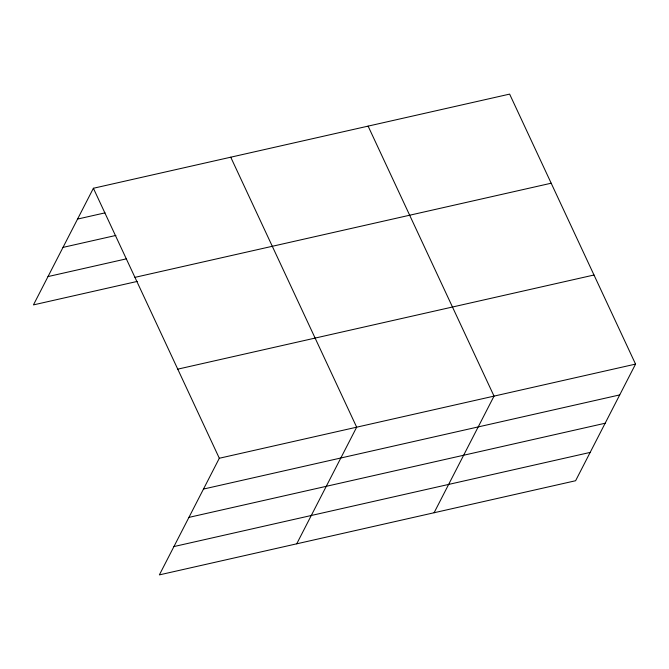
<?xml version="1.0" encoding="UTF-8"?>
<svg xmlns="http://www.w3.org/2000/svg" width="669" height="669" viewBox="0 0 669 669"><rect width="100%" height="100%" fill="white"/><g stroke="black" fill="none" stroke-linecap="round" stroke-linejoin="round"><path stroke-width="1" d="M635.55 364.103L219.315 458.257L159.373 574.888L575.608 480.735L635.55 364.103L509.627 94.112L93.392 188.265L33.45 304.897L137.229 281.423M296.727 543.813L356.669 427.182L230.746 157.198M434.089 512.747L494.031 396.115L368.109 126.123M77.554 219.072L105.025 212.859M63.003 247.396L115.913 235.429M48.009 276.573L126.349 258.853M134.946 277.359L551.181 183.214M177.762 369.154L593.997 275.009M203.476 489.064L619.72 394.911M188.926 517.388L605.161 423.234M173.923 546.565L590.167 452.411M93.392 188.265L219.315 458.257"/></g></svg>
